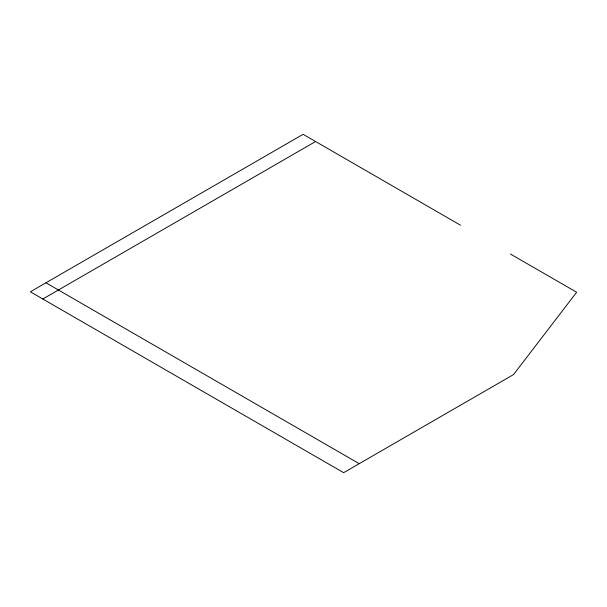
<?xml version="1.0" encoding="UTF-8"?>
<svg xmlns="http://www.w3.org/2000/svg" width="607" height="607" viewBox="0 0 607 607"><rect width="100%" height="100%" fill="white"/><g stroke="black" fill="none" stroke-linecap="round" stroke-linejoin="round"><path stroke-width="0.91" d="M42.816 299.001L315.579 141.522M460.531 225.212L303.113 134.322L30.35 291.8L343.638 472.678L513.522 374.587L576.65 292.255L510.411 254.007M45.935 282.801L359.223 463.68"/></g></svg>
